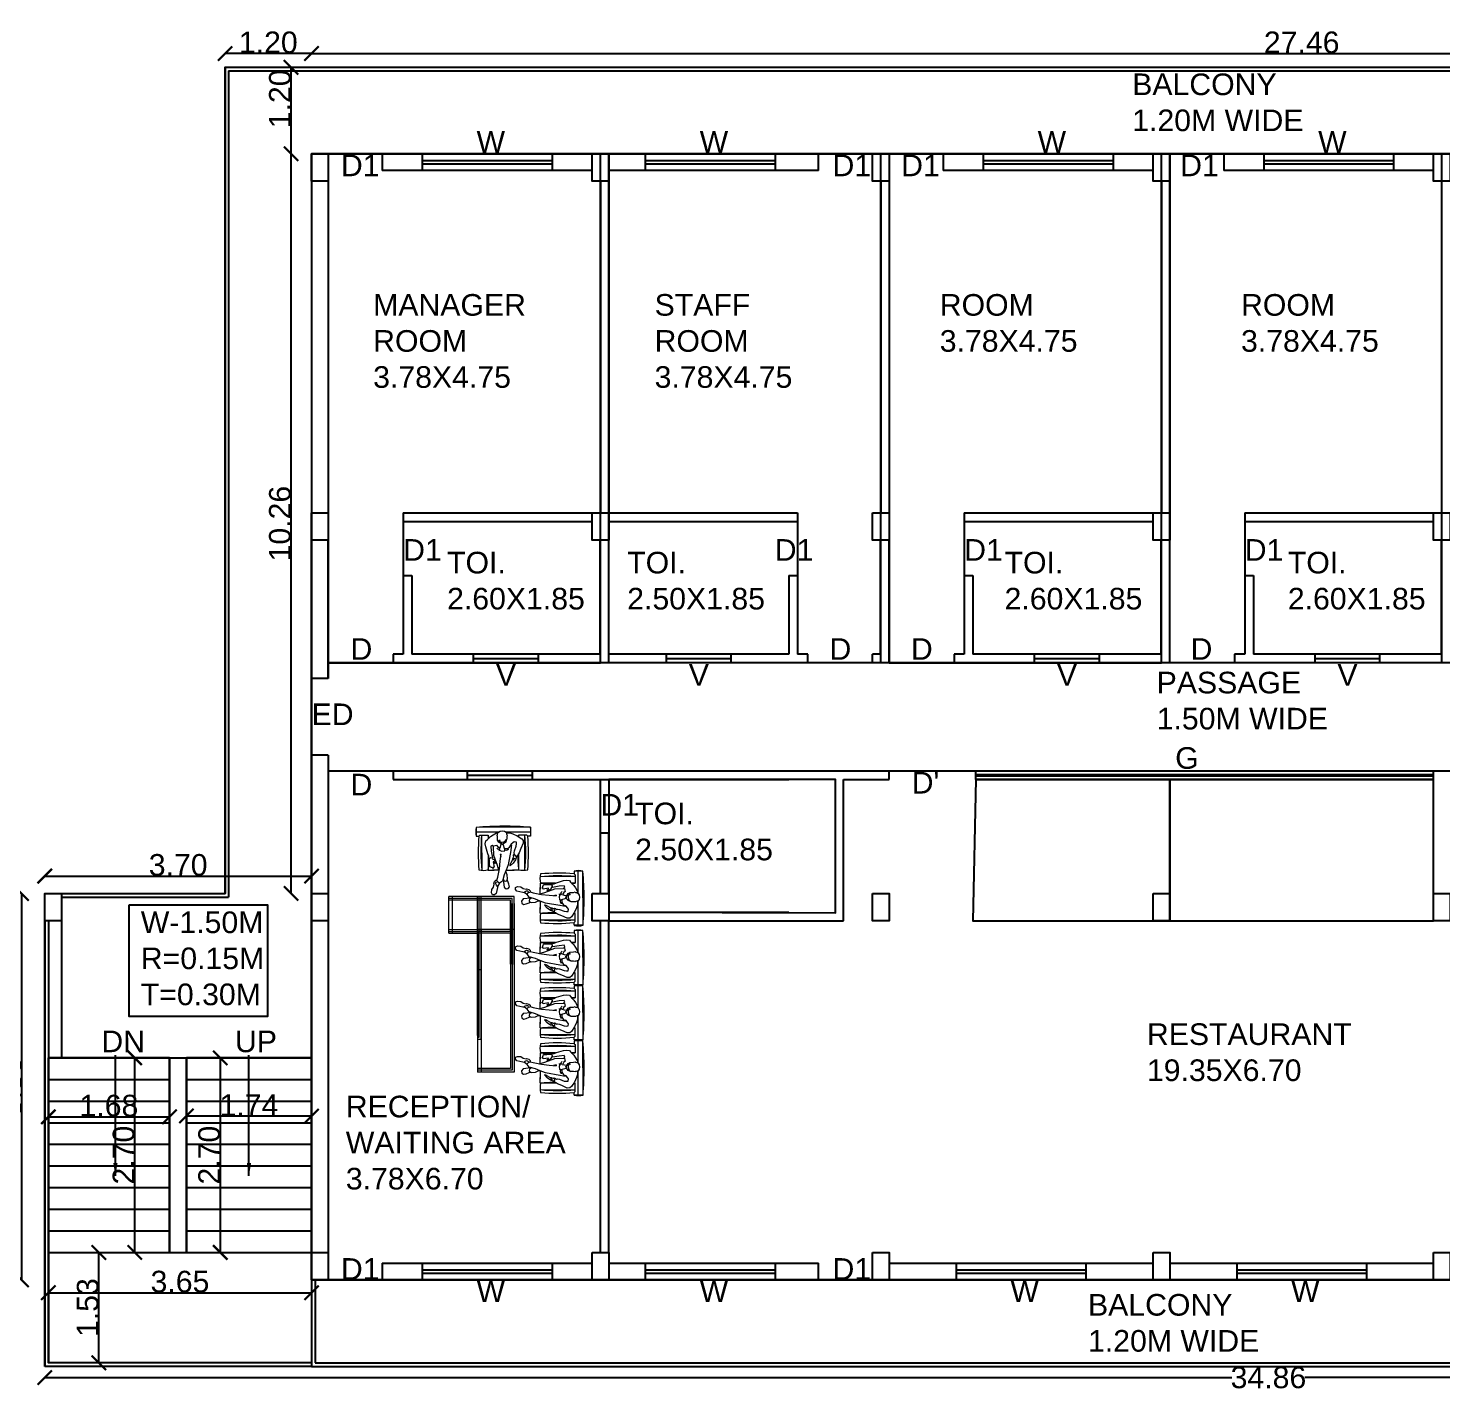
# Model space of a CAD drawing. Header units: metres. Extents: x 0 to 242, y 0 to 134.
# Drawn here: x 18.36 to 37.96, y 63.17 to 82.08 of the extents above; entities that cross this region are included whole.
import ezdxf

# ---------------------------------------------------------------- set-up
doc = ezdxf.new("R2010")
doc.units = ezdxf.units.M
doc.header["$MEASUREMENT"] = 0
doc.styles.get("Standard").update_dxf_attribs({"font": 'arial.ttf'})
doc.styles.add('STYLUSBT', font='arial.ttf')
doc.dimstyles.get("Standard").update_dxf_attribs({"dimtxt": 0.18, "dimasz": 0.18, "dimexe": 0.18, "dimexo": 0.0625, "dimgap": 0.09, "dimtad": 0, "dimtih": 1, "dimtoh": 1, "dimdec": 4, "dimzin": 0, "dimdsep": 46, "dimtxsty": 'Standard', "dimcen": 0.09, "dimadec": 0, "dimazin": 0, "dimtfac": 1, "dimtdec": 4, "dimtofl": 0, "dimtmove": 0, "dimatfit": 3, "dimfxl": 1, "dimtolj": 1, "dimtzin": 0, "dimarcsym": 0})
doc.dimstyles.new('STANDARD$0', dxfattribs={"dimtxt": 0.3, "dimasz": 0.2, "dimexe": 0.0625, "dimexo": 1, "dimgap": 0, "dimtad": 1, "dimtoh": 1, "dimzin": 0, "dimdsep": 46, "dimtxsty": 'STYLUSBT', "dimblk": 'ARCHTICK', "dimcen": 0.09375, "dimse1": 1, "dimse2": 1, "dimadec": 0, "dimazin": 0, "dimtfac": 1, "dimtofl": 0, "dimtmove": 2, "dimatfit": 3, "dimldrblk": 'ARCHTICK', "dimfxl": 1, "dimtolj": 1, "dimtzin": 0, "dimarcsym": 0})

# ---------------------------------------------------------------- blocks, each defined once
blk = doc.blocks.new('_ArchTick')
at = {"color": 0, "linetype": 'ByBlock', "const_width": 0.15}
blk.add_lwpolyline([(-0.5, -0.5), (0.5, 0.5)], dxfattribs=at)
blk = doc.blocks.new('*D70')
at = {"color": 0, "lineweight": -2, "transparency": 16777216}
blk.add_line((22.286, 81.731), (49.746, 81.731), dxfattribs=at)
at = {"layer": 'DEFPOINTS', "color": 0, "transparency": 16777216}
for p in [(49.746, 81.731), (22.286, 80.34), (49.746, 80.34)]:
    blk.add_point(p, dxfattribs=at)
at = {"color": 0, "lineweight": -2, "transparency": 16777216, "xscale": 0.2, "yscale": 0.2, "zscale": 0.2, "rotation": 180}
blk.add_blockref('_ArchTick', (22.286, 81.731), dxfattribs=at)
at = {"color": 0, "lineweight": -2, "transparency": 16777216, "xscale": 0.2, "yscale": 0.2, "zscale": 0.2}
blk.add_blockref('_ArchTick', (49.746, 81.731), dxfattribs=at)
at = {"color": 0, "transparency": 16777216, "insert": (36.016, 81.884), "char_height": 0.3, "attachment_point": 5, "style": 'STYLUSBT'}
blk.add_mtext('\\A1;27.46', dxfattribs=at)
blk = doc.blocks.new('*D71')
at = {"color": 0, "lineweight": -2, "transparency": 16777216}
blk.add_line((22.001, 70.08), (22.001, 80.34), dxfattribs=at)
at = {"layer": 'DEFPOINTS', "color": 0, "transparency": 16777216}
for p in [(22.001, 80.34), (22.286, 80.34), (22.286, 70.08)]:
    blk.add_point(p, dxfattribs=at)
at = {"color": 0, "lineweight": -2, "transparency": 16777216, "xscale": 0.2, "yscale": 0.2, "zscale": 0.2}
for p, rotation in [((22.001, 80.34), 90), ((22.001, 70.08), 270)]:
    blk.add_blockref('_ArchTick', p, dxfattribs=dict(at, rotation=rotation))
at = {"color": 0, "transparency": 16777216, "insert": (21.848, 75.21), "char_height": 0.3, "attachment_point": 5, "rotation": 90, "style": 'STYLUSBT'}
blk.add_mtext('\\A1;10.26', dxfattribs=at)
blk = doc.blocks.new('*D72')
at = {"color": 0, "lineweight": -2, "transparency": 16777216}
blk.add_line((18.586, 70.321), (22.286, 70.321), dxfattribs=at)
at = {"layer": 'DEFPOINTS', "color": 0, "transparency": 16777216}
for p in [(22.286, 70.321), (18.586, 70.08), (22.286, 70.08)]:
    blk.add_point(p, dxfattribs=at)
at = {"color": 0, "lineweight": -2, "transparency": 16777216, "xscale": 0.2, "yscale": 0.2, "zscale": 0.2, "rotation": 180}
blk.add_blockref('_ArchTick', (18.586, 70.321), dxfattribs=at)
at = {"color": 0, "lineweight": -2, "transparency": 16777216, "xscale": 0.2, "yscale": 0.2, "zscale": 0.2}
blk.add_blockref('_ArchTick', (22.286, 70.321), dxfattribs=at)
at = {"color": 0, "transparency": 16777216, "insert": (20.436, 70.474), "char_height": 0.3, "attachment_point": 5, "style": 'STYLUSBT'}
blk.add_mtext('\\A1;3.70', dxfattribs=at)
blk = doc.blocks.new('*D28')
at = {"color": 0, "lineweight": -2, "transparency": 16777216}
blk.add_line((18.264, 70.08), (18.264, 64.72), dxfattribs=at)
at = {"layer": 'DEFPOINTS', "color": 0, "transparency": 16777216}
for p in [(18.586, 70.08), (18.264, 64.72), (18.586, 64.72)]:
    blk.add_point(p, dxfattribs=at)
at = {"color": 0, "lineweight": -2, "transparency": 16777216, "xscale": 0.2, "yscale": 0.2, "zscale": 0.2}
for p, rotation in [((18.264, 70.08), 90), ((18.264, 64.72), 270)]:
    blk.add_blockref('_ArchTick', p, dxfattribs=dict(at, rotation=rotation))
at = {"color": 0, "transparency": 16777216, "insert": (18.111, 67.4), "char_height": 0.3, "attachment_point": 5, "rotation": 90, "style": 'STYLUSBT'}
blk.add_mtext('\\A1;5.36', dxfattribs=at)
blk = doc.blocks.new('*D76')
at = {"color": 0, "lineweight": -2, "transparency": 16777216}
for p, q in [((18.586, 63.365), (35.049, 63.365)), ((53.446, 63.365), (36.061, 63.365))]:
    blk.add_line(p, q, dxfattribs=at)
at = {"layer": 'DEFPOINTS', "color": 0, "transparency": 16777216}
for p in [(18.586, 64.72), (53.446, 64.72), (53.446, 63.365)]:
    blk.add_point(p, dxfattribs=at)
at = {"color": 0, "lineweight": -2, "transparency": 16777216, "xscale": 0.2, "yscale": 0.2, "zscale": 0.2, "rotation": 180}
blk.add_blockref('_ArchTick', (18.586, 63.365), dxfattribs=at)
at = {"color": 0, "lineweight": -2, "transparency": 16777216, "xscale": 0.2, "yscale": 0.2, "zscale": 0.2}
blk.add_blockref('_ArchTick', (53.446, 63.365), dxfattribs=at)
at = {"color": 0, "transparency": 16777216, "insert": (35.555, 63.365), "char_height": 0.3, "attachment_point": 5, "style": 'STYLUSBT'}
blk.add_mtext('\\A1;34.86', dxfattribs=at)
blk = doc.blocks.new('*D77')
at = {"color": 0, "lineweight": -2, "transparency": 16777216}
blk.add_line((22.001, 80.34), (22.001, 81.54), dxfattribs=at)
at = {"layer": 'DEFPOINTS', "color": 0, "transparency": 16777216}
for p in [(22.001, 81.54), (22.286, 81.54), (22.286, 80.34)]:
    blk.add_point(p, dxfattribs=at)
at = {"color": 0, "lineweight": -2, "transparency": 16777216, "xscale": 0.2, "yscale": 0.2, "zscale": 0.2}
for p, rotation in [((22.001, 81.54), 90), ((22.001, 80.34), 270)]:
    blk.add_blockref('_ArchTick', p, dxfattribs=dict(at, rotation=rotation))
at = {"color": 0, "transparency": 16777216, "insert": (21.848, 81.102), "char_height": 0.3, "attachment_point": 5, "rotation": 90, "style": 'STYLUSBT'}
blk.add_mtext('\\A1;1.20', dxfattribs=at)
blk = doc.blocks.new('*D78')
at = {"color": 0, "lineweight": -2, "transparency": 16777216}
blk.add_line((22.286, 81.731), (21.086, 81.731), dxfattribs=at)
at = {"layer": 'DEFPOINTS', "color": 0, "transparency": 16777216}
for p in [(21.086, 81.731), (21.086, 80.34), (22.286, 80.34)]:
    blk.add_point(p, dxfattribs=at)
at = {"color": 0, "lineweight": -2, "transparency": 16777216, "xscale": 0.2, "yscale": 0.2, "zscale": 0.2}
for p, rotation in [((21.086, 81.731), 180.0000000000108), ((22.286, 81.731), 1.08713e-11)]:
    blk.add_blockref('_ArchTick', p, dxfattribs=dict(at, rotation=rotation))
at = {"color": 0, "transparency": 16777216, "insert": (21.686, 81.884), "char_height": 0.3, "attachment_point": 5, "style": 'STYLUSBT'}
blk.add_mtext('\\A1;1.20', dxfattribs=at)
blk = doc.blocks.new('hd')
at = {"color": 34, "lineweight": 0}
for p, q in [((27691.88, 18478.24), (27672.76, 18477.6)), ((27672.82, 18474.02), (27672.92, 18470.88)), ((27673.11, 18474.12), (27672.91, 18474.11)), ((27681.32, 18474.37), (27673.11, 18474.12)), ((27691.99, 18474.7), (27689.93, 18474.64)), ((27690.55, 18474.51), (27691.99, 18474.7)), ((27691.99, 18474.7), (27690.64, 18474.43)), ((27690.64, 18474.43), (27690.65, 18473.93)), ((27696.06, 18481.33), (27691.2, 18481.17)), ((27691.2, 18481.17), (27691.24, 18479.7)), ((27691.24, 18479.7), (27691.85, 18479.18)), ((27691.85, 18479.18), (27691.99, 18474.7)), ((27693.78, 18469.14), (27693.41, 18481.24)), ((27696.98, 18451.78), (27696.06, 18481.33)), ((27673, 18468.24), (27672.89, 18471.78)), ((27673.12, 18464.38), (27673.26, 18459.87)), ((27673.33, 18457.63), (27673.24, 18460.77)), ((27694.33, 18451.7), (27693.91, 18464.98)), ((27673.63, 18457.55), (27673.42, 18457.54)), ((27673.49, 18454.05), (27692.61, 18454.6)), ((27682.31, 18457.82), (27673.63, 18457.55)), ((27691.79, 18458.19), (27692.5, 18458.14)), ((27692.5, 18458.14), (27691.82, 18458.23)), ((27692.5, 18458.14), (27691.82, 18458.11)), ((27692.07, 18453.1), (27692.64, 18453.66)), ((27692.12, 18451.63), (27692.07, 18453.1)), ((27696.98, 18451.78), (27692.12, 18451.63)), ((27692.64, 18453.66), (27692.5, 18458.14))]:
    blk.add_line(p, q, dxfattribs=at)
at = {"color": 8, "lineweight": 0}
for p, q in [((27673.75, 18467.9), (27678.06, 18467.62)), ((27678.06, 18467.62), (27681.84, 18467.35)), ((27681.83, 18467.81), (27680.44, 18467.45)), ((27681.83, 18467.81), (27681.84, 18467.35))]:
    blk.add_line(p, q, dxfattribs=at)
at = {"color": 0, "lineweight": 0}
for p, q in [((27688.18, 18468.33), (27687.98, 18467.45)), ((27679.13, 18460.78), (27678.96, 18460.57)), ((27678.96, 18460.57), (27679.21, 18460.34)), ((27679.21, 18460.34), (27679.71, 18460.04)), ((27679.71, 18460.04), (27679.9, 18459.6)), ((27687.98, 18466.02), (27688.27, 18465.48))]:
    blk.add_line(p, q, dxfattribs=at)
at = {"color": 8, "lineweight": 0}
for points in [[(27678.91, 18473.93), (27680.59, 18473.98), (27681.8, 18474.63), (27685.59, 18475.84), (27687.15, 18476.09), (27688.86, 18475.94), (27689.41, 18475.22), (27690.14, 18474.41), (27691.26, 18473.36), (27692.27, 18472.04), (27693.38, 18470.17), (27693.5, 18469.3)], [(27681.07, 18460.69), (27681.7, 18460.44), (27682.25, 18460.05), (27682.73, 18460.2), (27683.96, 18460.03), (27686.38, 18459.15), (27687.66, 18459.1), (27688.63, 18459.15), (27688.72, 18460.37), (27688.15, 18461.05), (27687.45, 18462.05), (27687.17, 18462.38), (27687.05, 18461.83), (27685.95, 18461.87), (27683.96, 18462.15), (27676.14, 18463.34), (27673.24, 18464.34), (27670.62, 18465.28), (27667.11, 18466.19), (27666.04, 18467.66), (27664.51, 18468.64), (27663.55, 18468.74), (27660.32, 18469.36), (27659.54, 18470.32), (27659.57, 18471.41), (27660.58, 18471.86), (27662.43, 18471.78), (27663.75, 18470.93), (27665.27, 18470.57), (27665.53, 18470.85), (27666.77, 18470.48), (27667.54, 18469.82), (27667.56, 18469.14), (27669.15, 18468.71), (27673.75, 18467.9)], [(27664.16, 18468.69), (27664.76, 18469.39), (27665.57, 18469.69), (27666.18, 18469.64), (27666.67, 18469.32)], [(27666.16, 18468.14), (27666.76, 18468.77), (27667.36, 18469)], [(27672.59, 18468.1), (27675.57, 18469.11), (27680.93, 18471.21), (27685.99, 18471.62), (27686.38, 18472.25), (27686.01, 18473.06), (27683.36, 18472.7), (27679.7, 18471.91), (27679.55, 18471.93)], [(27679.55, 18471.93), (27679.71, 18472.79), (27678.91, 18473.93)], [(27683.86, 18467.74), (27683.56, 18468.61)], [(27684.38, 18468.64), (27684.56, 18469.26), (27685.02, 18469.82)], [(27686.2, 18471.56), (27686.5, 18470.62), (27686.65, 18470.01), (27685.92, 18469.37), (27685.41, 18468.4)], [(27689.17, 18469.27), (27688.74, 18468.62), (27689.67, 18468.42), (27688.76, 18468.22), (27688.43, 18467.69), (27688.33, 18466.99), (27688.54, 18466.02), (27689.08, 18465.23), (27689.91, 18464.54)], [(27689.17, 18469.27), (27689.48, 18469.43), (27691.24, 18469.6), (27692.19, 18469.84), (27692.4, 18469.64), (27693.02, 18469.52), (27693.85, 18469.14), (27694.43, 18468.2), (27694.66, 18467.12), (27694.5, 18465.89), (27693.98, 18464.98), (27692.9, 18464.61), (27692.49, 18464.53), (27692.5, 18464.39), (27691.47, 18464.43), (27690.31, 18464.46), (27689.91, 18464.54)], [(27667.97, 18465.79), (27663.89, 18465.19), (27662.96, 18464.02), (27663.2, 18462.82), (27664.13, 18462.21), (27665.52, 18462.53), (27667.15, 18463.26), (27667.99, 18463.5)], [(27668.46, 18465.84), (27668.43, 18465.83), (27667.26, 18465.13), (27667.22, 18464.33), (27667.45, 18463.8), (27668.52, 18463.36), (27670.61, 18463.6), (27672.18, 18464.35), (27672.78, 18464.5)], [(27693.65, 18464.87), (27693.64, 18464.76), (27693.6, 18462.9), (27693.05, 18461.23), (27692.19, 18458.79), (27690.5, 18456.28), (27689.63, 18455.5), (27688.2, 18455.39), (27685.3, 18456.66), (27682.88, 18457.47), (27681.7, 18458.19), (27680.66, 18458.7), (27680.58, 18459.04)], [(27680.6, 18458.93), (27681.26, 18459.2), (27681.51, 18459.75), (27681.18, 18460.65)], [(27684.28, 18465.09), (27684.03, 18464.33), (27684.68, 18463.12)], [(27684.96, 18465.32), (27685, 18463.95), (27685.85, 18462.89), (27686.62, 18462.23), (27686.89, 18462.31)]]:
    blk.add_lwpolyline(points, dxfattribs=at)
at = {"color": 0, "lineweight": 0}
for points in [[(27679.55, 18471.93), (27679.08, 18472.02), (27678.77, 18470.99), (27677.23, 18470.19), (27676.82, 18470.18), (27676.74, 18470.38), (27677.47, 18471.15), (27677.46, 18471.43), (27674.61, 18470.86), (27674.6, 18471.27), (27673.91, 18471.45), (27674.04, 18471.66), (27674.37, 18472.01), (27674.43, 18472.42), (27674.62, 18472.63), (27674.74, 18473.25), (27676.51, 18473.44), (27678.69, 18473.58), (27678.91, 18473.93)], [(27689.91, 18464.54), (27689.14, 18464.7), (27688.38, 18465.01), (27687.88, 18465.61), (27687.71, 18466.36), (27687.12, 18466.69), (27687.16, 18467.02), (27687.75, 18467.32), (27687.88, 18468.07), (27688.33, 18468.83), (27689.48, 18469.43)], [(27680.6, 18458.93), (27679.07, 18459.33), (27677.12, 18460.57), (27675.63, 18462.16), (27675.83, 18462.37), (27676.46, 18461.91), (27676.38, 18462.25), (27677.08, 18461.8), (27678.47, 18461.09), (27679.22, 18460.84), (27679.64, 18460.78), (27680.33, 18460.53), (27680.81, 18460.27), (27681.07, 18460.69)]]:
    blk.add_lwpolyline(points, dxfattribs=at)
at = {"color": 42, "lineweight": 0}
blk.add_lwpolyline([(27687.68, 18467.65), (27686.38, 18467.75), (27685.15, 18468.05), (27684.93, 18468.38), (27684.25, 18468.43), (27683.4, 18467.11), (27683.73, 18465.35), (27684.41, 18465.3), (27687.39, 18466.28)], dxfattribs=at)
at = {"color": 34, "lineweight": 0}
for centre, radius, start, end in [((27683.54, 18476.95), 10.81, 168.36423, 195.20358), ((27685.81, 18374.32), 104.1, 86.66051, 97.20598), ((27672.91, 18474.02), 0.0885, 91.78391, 181.78391), ((27685.12, 18382.58), 97.31, 86.39083, 97.17698), ((27679.26, 18573.52), 99.6, 266.46246, 269.79844), ((27679.47, 18578.02), 104.1, 275.77905, 276.10418), ((27690.55, 18474.42), 0.0885, 1.78391, 96.10418), ((27693.94, 18471.36), 10.19, 77.96145, 105.60636), ((27511.77, 18460.8), 185.43, 1.78391, 6.35513), ((27511.77, 18460.8), 185.43, 357.21268, 1.78391), ((27673.42, 18457.63), 0.0885, 181.78391, 271.78391), ((27684.21, 18455.37), 10.81, 168.36423, 195.20358), ((27680.09, 18557.94), 104.1, 266.36184, 276.9073), ((27686.44, 18354.24), 104.1, 92.65718, 97.069), ((27679.91, 18549.65), 97.31, 266.39083, 277.17698), ((27694.24, 18461.59), 10.19, 257.96145, 285.60636)]:
    blk.add_arc(centre, radius, start, end, dxfattribs=at)
blk = doc.blocks.new('*D120')
at = {"color": 0, "lineweight": -2, "transparency": 16777216}
blk.add_line((20.551, 66.993), (22.286, 66.993), dxfattribs=at)
at = {"layer": 'DEFPOINTS', "color": 0, "transparency": 16777216}
for p in [(20.551, 66.9), (22.286, 66.993), (22.286, 66.9)]:
    blk.add_point(p, dxfattribs=at)
at = {"color": 0, "lineweight": -2, "transparency": 16777216, "xscale": 0.2, "yscale": 0.2, "zscale": 0.2, "rotation": 180}
blk.add_blockref('_ArchTick', (20.551, 66.993), dxfattribs=at)
at = {"color": 0, "lineweight": -2, "transparency": 16777216, "xscale": 0.2, "yscale": 0.2, "zscale": 0.2}
blk.add_blockref('_ArchTick', (22.286, 66.993), dxfattribs=at)
at = {"color": 0, "transparency": 16777216, "insert": (21.418, 67.144), "char_height": 0.3, "attachment_point": 5, "style": 'STYLUSBT'}
blk.add_mtext('\\A1;1.74', dxfattribs=at)
blk = doc.blocks.new('*D121')
at = {"color": 0, "lineweight": -2, "transparency": 16777216}
blk.add_line((21.02, 67.8), (21.02, 65.1), dxfattribs=at)
at = {"layer": 'DEFPOINTS', "color": 0, "transparency": 16777216}
for p in [(20.551, 67.8), (20.551, 65.1), (21.02, 65.1)]:
    blk.add_point(p, dxfattribs=at)
at = {"color": 0, "lineweight": -2, "transparency": 16777216, "xscale": 0.2, "yscale": 0.2, "zscale": 0.2}
for p, rotation in [((21.02, 67.8), 90), ((21.02, 65.1), 270)]:
    blk.add_blockref('_ArchTick', p, dxfattribs=dict(at, rotation=rotation))
at = {"color": 0, "transparency": 16777216, "insert": (20.867, 66.45), "char_height": 0.3, "attachment_point": 5, "rotation": 90, "style": 'STYLUSBT'}
blk.add_mtext('\\A1;2.70', dxfattribs=at)
blk = doc.blocks.new('*D122')
at = {"color": 0, "lineweight": -2, "transparency": 16777216}
blk.add_line((18.636, 66.982), (20.316, 66.982), dxfattribs=at)
at = {"layer": 'DEFPOINTS', "color": 0, "transparency": 16777216}
for p in [(18.636, 67.2), (20.316, 67.2), (20.316, 66.982)]:
    blk.add_point(p, dxfattribs=at)
at = {"color": 0, "lineweight": -2, "transparency": 16777216, "xscale": 0.2, "yscale": 0.2, "zscale": 0.2, "rotation": 180}
blk.add_blockref('_ArchTick', (18.636, 66.982), dxfattribs=at)
at = {"color": 0, "lineweight": -2, "transparency": 16777216, "xscale": 0.2, "yscale": 0.2, "zscale": 0.2}
blk.add_blockref('_ArchTick', (20.316, 66.982), dxfattribs=at)
at = {"color": 0, "transparency": 16777216, "insert": (19.476, 67.135), "char_height": 0.3, "attachment_point": 5, "style": 'STYLUSBT'}
blk.add_mtext('\\A1;1.68', dxfattribs=at)
blk = doc.blocks.new('*D123')
at = {"color": 0, "lineweight": -2, "transparency": 16777216}
blk.add_line((19.833, 65.1), (19.833, 67.8), dxfattribs=at)
at = {"layer": 'DEFPOINTS', "color": 0, "transparency": 16777216}
for p in [(19.833, 67.8), (20.316, 67.8), (20.316, 65.1)]:
    blk.add_point(p, dxfattribs=at)
at = {"color": 0, "lineweight": -2, "transparency": 16777216, "xscale": 0.2, "yscale": 0.2, "zscale": 0.2}
for p, rotation in [((19.833, 67.8), 90), ((19.833, 65.1), 270)]:
    blk.add_blockref('_ArchTick', p, dxfattribs=dict(at, rotation=rotation))
at = {"color": 0, "transparency": 16777216, "insert": (19.68, 66.45), "char_height": 0.3, "attachment_point": 5, "rotation": 90, "style": 'STYLUSBT'}
blk.add_mtext('\\A1;2.70', dxfattribs=at)
blk = doc.blocks.new('*D124')
at = {"color": 0, "lineweight": -2, "transparency": 16777216}
blk.add_line((19.336, 63.57), (19.336, 65.1), dxfattribs=at)
at = {"layer": 'DEFPOINTS', "color": 0, "transparency": 16777216}
for p in [(18.636, 65.1), (19.336, 65.1), (18.636, 63.57)]:
    blk.add_point(p, dxfattribs=at)
at = {"color": 0, "lineweight": -2, "transparency": 16777216, "xscale": 0.2, "yscale": 0.2, "zscale": 0.2}
for p, rotation in [((19.336, 65.1), 90), ((19.336, 63.57), 270)]:
    blk.add_blockref('_ArchTick', p, dxfattribs=dict(at, rotation=rotation))
at = {"color": 0, "transparency": 16777216, "insert": (19.183, 64.335), "char_height": 0.3, "attachment_point": 5, "rotation": 90, "style": 'STYLUSBT'}
blk.add_mtext('\\A1;1.53', dxfattribs=at)
blk = doc.blocks.new('*D125')
at = {"color": 0, "lineweight": -2, "transparency": 16777216}
blk.add_line((18.636, 64.541), (22.286, 64.541), dxfattribs=at)
at = {"layer": 'DEFPOINTS', "color": 0, "transparency": 16777216}
for p in [(18.636, 65.1), (22.286, 65.1), (22.286, 64.541)]:
    blk.add_point(p, dxfattribs=at)
at = {"color": 0, "lineweight": -2, "transparency": 16777216, "xscale": 0.2, "yscale": 0.2, "zscale": 0.2, "rotation": 180}
blk.add_blockref('_ArchTick', (18.636, 64.541), dxfattribs=at)
at = {"color": 0, "lineweight": -2, "transparency": 16777216, "xscale": 0.2, "yscale": 0.2, "zscale": 0.2}
blk.add_blockref('_ArchTick', (22.286, 64.541), dxfattribs=at)
at = {"color": 0, "transparency": 16777216, "insert": (20.461, 64.694), "char_height": 0.3, "attachment_point": 5, "style": 'STYLUSBT'}
blk.add_mtext('\\A1;3.65', dxfattribs=at)

msp = doc.modelspace()

# ---------------------------------------------------------------- linework, layer by layer
at = {"color": 7}
for p, q in [((21.086, 81.54), (50.946, 81.54)), ((21.086, 81.54), (21.086, 70.08)), ((21.136, 81.49), (50.896, 81.49)), ((21.136, 81.49), (21.136, 70.03)), ((22.516, 80.34), (26.176, 80.34)), ((23.821, 80.34), (23.821, 80.11)), ((23.821, 80.248), (25.621, 80.248)), ((23.821, 80.201), (25.621, 80.201)), ((25.621, 80.34), (25.621, 80.11)), ((26.406, 80.34), (30.066, 80.34)), ((26.914, 80.34), (26.914, 80.11)), ((26.914, 80.248), (28.714, 80.248)), ((26.914, 80.201), (28.714, 80.201)), ((28.714, 80.34), (28.714, 80.11)), ((30.296, 80.34), (33.956, 80.34)), ((31.601, 80.34), (31.601, 80.11)), ((31.601, 80.248), (33.401, 80.248)), ((31.601, 80.201), (33.401, 80.201)), ((33.401, 80.34), (33.401, 80.11)), ((34.186, 80.34), (37.846, 80.34)), ((35.491, 80.34), (35.491, 80.11)), ((35.491, 80.248), (37.291, 80.248)), ((35.491, 80.201), (37.291, 80.201)), ((37.291, 80.34), (37.291, 80.11)), ((22.286, 79.96), (22.286, 75.36)), ((26.291, 79.96), (26.291, 75.36)), ((26.406, 79.96), (26.406, 75.36)), ((30.181, 79.96), (30.181, 75.36)), ((30.296, 79.96), (30.296, 75.36)), ((34.071, 79.96), (34.071, 75.36)), ((34.186, 79.96), (34.186, 75.36)), ((23.556, 75.36), (26.176, 75.36)), ((23.556, 75.36), (26.176, 75.36)), ((23.556, 75.36), (23.556, 73.4)), ((26.406, 75.36), (29.026, 75.36)), ((26.406, 75.36), (29.026, 75.36)), ((29.026, 75.36), (29.026, 73.4)), ((31.336, 75.36), (33.956, 75.36)), ((31.336, 75.36), (33.956, 75.36)), ((31.336, 75.36), (31.336, 73.4)), ((35.226, 75.36), (37.846, 75.36)), ((35.226, 75.36), (37.846, 75.36)), ((35.226, 75.36), (35.226, 73.4)), ((23.556, 75.24), (26.176, 75.24)), ((26.406, 75.24), (29.026, 75.24)), ((31.336, 75.24), (33.956, 75.24)), ((35.226, 75.24), (37.846, 75.24)), ((22.286, 70.08), (22.286, 74.98)), ((22.516, 73.06), (22.516, 74.98)), ((26.286, 73.4), (26.286, 74.98)), ((26.406, 73.4), (26.406, 74.98)), ((30.176, 73.4), (30.176, 74.98)), ((30.296, 73.28), (30.296, 74.98)), ((34.066, 73.4), (34.066, 74.98)), ((34.186, 73.28), (34.186, 74.98)), ((37.956, 73.4), (37.956, 74.98)), ((23.556, 74.49), (23.676, 74.49)), ((23.676, 74.49), (23.676, 73.4)), ((28.906, 74.49), (28.906, 73.4)), ((28.906, 74.49), (29.026, 74.49)), ((31.336, 74.49), (31.456, 74.49)), ((31.456, 74.49), (31.456, 73.4)), ((35.226, 74.49), (35.346, 74.49)), ((35.346, 74.49), (35.346, 73.4)), ((23.416, 73.4), (23.416, 73.28)), ((23.556, 73.4), (23.416, 73.4)), ((26.286, 73.4), (23.676, 73.4)), ((24.531, 73.28), (24.531, 73.4)), ((24.531, 73.34), (25.431, 73.34)), ((25.431, 73.28), (25.431, 73.4)), ((28.906, 73.4), (26.406, 73.4)), ((27.206, 73.28), (27.206, 73.4)), ((27.206, 73.34), (28.106, 73.34)), ((28.106, 73.28), (28.106, 73.4)), ((29.166, 73.4), (29.026, 73.4)), ((29.166, 73.28), (29.166, 73.4)), ((30.176, 73.4), (30.066, 73.4)), ((30.066, 73.28), (30.066, 73.4)), ((31.336, 73.4), (31.196, 73.4)), ((31.196, 73.4), (31.196, 73.28)), ((34.066, 73.4), (31.456, 73.4)), ((32.311, 73.28), (32.311, 73.4)), ((32.311, 73.34), (33.211, 73.34)), ((33.211, 73.28), (33.211, 73.4)), ((35.226, 73.4), (35.086, 73.4)), ((35.086, 73.4), (35.086, 73.28)), ((37.956, 73.4), (35.346, 73.4)), ((36.201, 73.28), (36.201, 73.4)), ((36.201, 73.34), (37.101, 73.34)), ((37.101, 73.28), (37.101, 73.4)), ((49.516, 73.28), (22.516, 73.28)), ((22.516, 73.06), (22.286, 73.06)), ((22.516, 72), (22.286, 72)), ((22.516, 71.78), (49.516, 71.78)), ((24.449, 71.66), (24.449, 71.78)), ((25.349, 71.66), (25.349, 71.78)), ((30.296, 71.66), (30.296, 71.78)), ((31.496, 71.66), (31.496, 71.78)), ((37.846, 71.66), (37.846, 71.78)), ((23.416, 71.66), (28.906, 71.66)), ((24.449, 71.72), (25.349, 71.72)), ((26.291, 70.08), (26.291, 71.66)), ((26.406, 71.664), (26.406, 71.664)), ((29.661, 69.7), (29.661, 71.66)), ((29.661, 71.66), (30.296, 71.66)), ((31.496, 71.73), (37.846, 71.73)), ((31.496, 71.71), (37.846, 71.71)), ((31.496, 71.66), (37.846, 71.66)), ((37.846, 70.08), (37.846, 71.66)), ((26.405, 70.914), (26.291, 70.914)), ((26.406, 70.08), (26.406, 70.914)), ((18.816, 70.08), (21.086, 70.08)), ((18.816, 70.03), (21.136, 70.03)), ((22.516, 70.08), (22.516, 64.95)), ((26.406, 69.82), (28.906, 69.82)), ((18.586, 69.7), (18.586, 63.52)), ((18.636, 69.7), (18.636, 63.57)), ((18.816, 69.7), (18.816, 67.8)), ((22.286, 65.1), (22.286, 69.7)), ((26.291, 65.1), (26.291, 69.7)), ((26.406, 65.1), (26.406, 69.7)), ((26.406, 69.7), (29.661, 69.7)), ((18.636, 67.8), (20.316, 67.8)), ((20.316, 67.8), (20.316, 65.1)), ((20.551, 65.1), (20.551, 67.8)), ((20.551, 67.8), (22.286, 67.8)), ((18.636, 65.1), (22.286, 65.1)), ((23.266, 64.95), (26.176, 64.95)), ((23.821, 64.95), (23.821, 64.72)), ((25.621, 64.95), (25.621, 64.72)), ((26.914, 64.95), (26.914, 64.72)), ((28.714, 64.95), (28.714, 64.72)), ((31.224, 64.95), (31.224, 64.72)), ((33.024, 64.95), (33.024, 64.72)), ((35.115, 64.95), (35.115, 64.72)), ((36.915, 64.95), (36.915, 64.72)), ((18.586, 64.72), (18.586, 63.52)), ((22.286, 64.72), (22.286, 63.57)), ((22.336, 64.72), (22.336, 63.57)), ((22.516, 64.72), (26.176, 64.72)), ((23.821, 64.858), (25.621, 64.858)), ((23.821, 64.811), (25.621, 64.811)), ((26.406, 64.72), (30.066, 64.72)), ((26.914, 64.858), (28.714, 64.858)), ((26.914, 64.811), (28.714, 64.811)), ((30.296, 64.72), (33.956, 64.72)), ((31.224, 64.858), (33.024, 64.858)), ((31.224, 64.811), (33.024, 64.811)), ((34.186, 64.72), (37.846, 64.72)), ((35.115, 64.858), (36.915, 64.858)), ((35.115, 64.811), (36.915, 64.811)), ((22.286, 63.52), (18.586, 63.52)), ((22.286, 63.57), (18.636, 63.57)), ((22.286, 63.52), (49.746, 63.52)), ((22.336, 63.57), (49.696, 63.57))]:
    msp.add_line(p, q, dxfattribs=at)
at = {"color": 3}
for p, q in [((18.636, 67.5), (20.316, 67.5)), ((20.551, 67.5), (22.286, 67.5)), ((18.636, 67.2), (20.316, 67.2)), ((20.551, 67.2), (22.286, 67.2)), ((18.636, 66.9), (20.316, 66.9)), ((20.551, 66.9), (22.286, 66.9)), ((18.636, 66.6), (20.316, 66.6)), ((20.551, 66.6), (22.286, 66.6)), ((18.636, 66.3), (20.316, 66.3)), ((20.551, 66.3), (22.286, 66.3)), ((18.636, 66), (20.316, 66)), ((20.551, 66), (22.286, 66)), ((18.636, 65.7), (20.316, 65.7)), ((20.551, 65.7), (22.286, 65.7)), ((18.636, 65.4), (20.316, 65.4)), ((20.551, 65.4), (22.286, 65.4))]:
    msp.add_line(p, q, dxfattribs=at)
at = {"color": 64}
msp.add_lwpolyline([(18.586, 63.52), (18.586, 70.08), (21.086, 70.08), (21.086, 81.54), (50.946, 81.54), (50.946, 70.08), (53.446, 70.08), (53.446, 63.52), (49.746, 63.52), (49.746, 64.72), (22.286, 64.72), (22.286, 63.52), (18.586, 63.52)], dxfattribs=at)
at = {"color": 7}
for points in [[(22.286, 80.34), (22.516, 80.34), (22.516, 79.96), (22.286, 79.96)], [(22.286, 64.72), (49.746, 64.72), (49.746, 80.34), (22.286, 80.34)], [(26.176, 80.34), (26.406, 80.34), (26.406, 79.96), (26.176, 79.96)], [(30.066, 80.34), (30.296, 80.34), (30.296, 79.96), (30.066, 79.96)], [(33.956, 80.34), (34.186, 80.34), (34.186, 79.96), (33.956, 79.96)], [(37.846, 80.34), (38.076, 80.34), (38.076, 79.96), (37.846, 79.96)], [(22.286, 75.36), (22.516, 75.36), (22.516, 74.98), (22.286, 74.98)], [(26.176, 75.36), (26.406, 75.36), (26.406, 74.98), (26.176, 74.98)], [(30.066, 75.36), (30.296, 75.36), (30.296, 74.98), (30.066, 74.98)], [(33.956, 75.36), (34.186, 75.36), (34.186, 74.98), (33.956, 74.98)], [(37.846, 75.36), (38.076, 75.36), (38.076, 74.98), (37.846, 74.98)], [(18.586, 70.08), (18.816, 70.08), (18.816, 69.7), (18.586, 69.7)], [(22.286, 70.08), (22.516, 70.08), (22.516, 69.7), (22.286, 69.7)], [(26.176, 70.08), (26.406, 70.08), (26.406, 69.7), (26.176, 69.7)], [(30.066, 70.08), (30.296, 70.08), (30.296, 69.7), (30.066, 69.7)], [(33.956, 70.08), (34.186, 70.08), (34.186, 69.7), (33.956, 69.7)], [(37.846, 70.08), (38.076, 70.08), (38.076, 69.7), (37.846, 69.7)], [(19.756, 69.924), (21.674, 69.924), (21.674, 68.375), (19.756, 68.375)], [(22.286, 65.1), (22.516, 65.1), (22.516, 64.72), (22.286, 64.72)], [(26.176, 65.1), (26.406, 65.1), (26.406, 64.72), (26.176, 64.72)], [(30.066, 65.1), (30.296, 65.1), (30.296, 64.72), (30.066, 64.72)], [(33.956, 65.1), (34.186, 65.1), (34.186, 64.72), (33.956, 64.72)], [(37.846, 65.1), (38.076, 65.1), (38.076, 64.72), (37.846, 64.72)]]:
    msp.add_lwpolyline(points, close=True, dxfattribs=at)
for points in [[(22.516, 80.34), (22.516, 73.06)], [(23.266, 80.34), (23.266, 80.11)], [(29.316, 80.11), (29.316, 80.34)], [(31.046, 80.34), (31.046, 80.11)], [(34.936, 80.34), (34.936, 80.11)], [(22.516, 80.11), (22.516, 74.98)], [(26.176, 80.11), (23.266, 80.11)], [(29.316, 80.11), (26.406, 80.11)], [(33.956, 80.11), (31.046, 80.11)], [(37.846, 80.11), (34.936, 80.11)], [(22.516, 72), (22.516, 70.08)], [(23.416, 71.78), (23.416, 71.66)], [(23.266, 64.95), (23.266, 64.72)], [(26.406, 64.95), (29.316, 64.95)], [(29.316, 64.72), (29.316, 64.95)], [(30.296, 64.95), (30.296, 64.72)], [(30.296, 64.95), (33.956, 64.95)], [(34.186, 64.95), (34.186, 64.72)], [(34.186, 64.95), (37.846, 64.95)]]:
    msp.add_lwpolyline(points, dxfattribs=at)
at = {"color": 2}
for points in [[(22.516, 73.28), (26.291, 73.28), (26.291, 80.34), (22.516, 80.34)], [(26.406, 80.34), (30.176, 80.34), (30.176, 73.28), (26.406, 73.28)], [(30.296, 73.28), (34.071, 73.28), (34.071, 80.34), (30.296, 80.34)], [(34.186, 80.34), (37.956, 80.34), (37.956, 73.28), (34.186, 73.28)]]:
    msp.add_lwpolyline(points, close=True, dxfattribs=at)
for points in [[(26.406, 69.82), (29.552, 69.811), (29.552, 71.66), (26.406, 71.66)], [(34.186, 71.66), (31.496, 71.66), (31.458, 69.7), (34.186, 69.7)], [(37.846, 71.66), (34.186, 71.66), (34.186, 69.7), (37.846, 69.7)], [(22.286, 63.57), (18.636, 63.57), (18.636, 65.1), (22.286, 65.1)]]:
    msp.add_lwpolyline(points, close=True)
at = {"color": 7, "lineweight": 0, "ltscale": 100}
for points in [[(25.095, 69.553), (25.095, 70.036), (24.19, 70.036)], [(24.19, 69.528), (24.19, 70.036)], [(25.069, 69.554), (25.069, 70.011), (24.19, 70.011)], [(25.044, 69.554), (25.044, 69.986), (24.19, 69.986)], [(24.241, 69.528), (24.241, 70.036)], [(24.587, 68.111), (24.587, 70.036)], [(24.587, 68.06), (24.638, 68.06), (24.638, 70.036)], [(24.612, 68.086), (24.612, 70.036)], [(25.044, 69.94), (25.044, 68.086)], [(25.069, 69.94), (25.069, 68.086)], [(25.095, 69.94), (25.095, 68.086)], [(24.19, 69.579), (24.638, 69.579), (24.638, 67.7)], [(24.19, 69.554), (24.612, 69.554)], [(24.19, 69.528), (24.587, 69.528), (24.587, 67.7)], [(25.095, 69.096), (25.095, 69.579), (24.587, 69.579)], [(25.069, 69.097), (25.069, 69.554), (24.587, 69.554)], [(25.044, 69.097), (25.044, 69.528), (24.587, 69.528)], [(24.587, 69.025), (24.638, 69.025), (24.638, 67.603)], [(24.587, 69), (24.612, 69)], [(24.587, 68.975), (24.587, 67.603)], [(25.069, 68.086), (25.069, 67.628), (24.587, 67.628)], [(25.095, 68.086), (25.095, 67.603), (24.587, 67.603)], [(24.587, 68.086), (24.612, 68.086)], [(25.044, 68.086), (25.044, 67.654), (24.587, 67.654)]]:
    msp.add_lwpolyline(points, dxfattribs=at)
at = {"color": 1}
for points in [[(22.286, 63.57), (18.636, 63.57), (18.636, 67.8), (22.286, 67.8)], [(18.636, 65.1), (20.316, 65.1), (20.316, 67.8), (18.636, 67.8)], [(20.551, 65.1), (22.286, 65.1), (22.286, 67.8), (20.551, 67.8)]]:
    msp.add_lwpolyline(points, close=True, dxfattribs=at)

# ---------------------------------------------------------------- block references
at = {"color": 7}
for p, xscale, yscale, zscale, rotation in [((472.997, -646.051), 0.0253999999994179, 0.0253999999994179, 0.0253999999994179, 88.30626330022072), ((-690.998, -378.039), 0.0254000000011823, 0.0254000000011823, 0.0254000000011823, 358.3062633044434), ((-690.998, -378.863), 0.0254000000011823, 0.0254000000011823, 0.0254000000011823, 358.3062633044434), ((-690.998, -379.629), 0.0254000000011823, 0.0254000000011823, 0.0254000000011823, 358.3062633044434), ((-690.998, -380.394), 0.0254000000011823, 0.0254000000011823, 0.0254000000011823, 358.3062633044434)]:
    msp.add_blockref('hd', p, dxfattribs=dict(at, xscale=xscale, yscale=yscale, zscale=zscale, rotation=rotation))

# ---------------------------------------------------------------- texts
at = {"color": 7, "char_height": 0.3, "attachment_point": 1}
for s, width, heights, insert in [('BALCONY\\P1.20M WIDE', 3.07423, [0.918], (33.666, 81.454)), ('W', 0.3, [0.347], (24.574, 80.657)), ('W', 0.3, [0.347], (27.668, 80.657)), ('W', 0.3, [0.347], (32.354, 80.657)), ('W', 0.3, [0.347], (36.244, 80.657)), ('D1', 0.3, [0.347], (22.693, 80.329)), ('D1', 0.3, [0.347], (29.51, 80.329)), ('D1', 0.3, [0.347], (30.462, 80.329)), ('D1', 0.3, [0.347], (34.331, 80.329)), ('MANAGER ROOM\\P3.78X4.75', 1.96273, [1.397], (23.14, 78.394)), ('STAFF ROOM\\P3.78X4.75', 1.96273, [1.454], (27.043, 78.394)), ('ROOM\\P3.78X4.75', 1.96273, [0.918], (30.997, 78.394)), ('ROOM\\P3.78X4.75', 1.96273, [0.918], (35.175, 78.394)), ('D1', 0.3, [0.347], (23.556, 74.995)), ('D1', 0.3, [0.347], (28.709, 74.995)), ('D1', 0.3, [0.347], (31.336, 74.995)), ('D1', 0.3, [0.347], (35.226, 74.995)), ('TOI.\\P2.60X1.85', 1.96273, [0.918], (24.165, 74.819)), ('TOI.\\P2.50X1.85', 1.96273, [0.918], (26.663, 74.819)), ('TOI.\\P2.60X1.85', 1.96273, [0.918], (31.896, 74.819)), ('TOI.\\P2.60X1.85', 1.96273, [0.918], (35.824, 74.819)), ('D', 0.3, [0.347], (22.826, 73.621)), ('D', 0.3, [0.347], (29.468, 73.621)), ('D', 0.3, [0.347], (30.597, 73.621)), ('D', 0.3, [0.347], (34.475, 73.621)), ('V', 0.3, [0.347], (24.842, 73.262)), ('V', 0.3, [0.347], (27.517, 73.262)), ('V', 0.3, [0.347], (32.622, 73.262)), ('PASSAGE\\P1.50M WIDE', 3.39506, [0.918], (34.005, 73.155)), ('V', 0.3, [0.347], (36.512, 73.262)), ('ED', 0.3, [0.347], (22.286, 72.715)), ('G', 0.3, [0.347], (34.262, 72.109)), ('D', 0.3, [0.347], (22.826, 71.74)), ("D'", 0.3, [0.347], (30.608, 71.766)), ('D1', 0.3, [0.347], (26.291, 71.461)), ('TOI.\\P2.50X1.85', 1.96273, [0.918], (26.773, 71.34)), ('W-1.50M\\PR=0.15M\\PT=0.30M', 2.67161, [1.31], (19.918, 69.83)), ('RESTAURANT\\P19.35X6.70', 1.96273, [0.918], (33.87, 68.278)), ('DN', 1.00778, [0.51], (19.371, 68.178)), ('UP', 1.00778, [0.51], (21.224, 68.178)), ('RECEPTION/\\PWAITING AREA\\P3.78X6.70', 3.10179, [2.096], (22.761, 67.274)), ('D1', 0.3, [0.347], (22.693, 65.021)), ('D1', 0.3, [0.347], (29.51, 65.021)), ('W', 0.3, [0.347], (24.574, 64.714)), ('W', 0.3, [0.347], (27.668, 64.714)), ('W', 0.3, [0.347], (31.977, 64.714)), ('W', 0.3, [0.347], (35.869, 64.714)), ('BALCONY\\P1.20M WIDE', 3.07423, [0.918], (33.053, 64.524))]:
    msp.add_mtext_dynamic_manual_height_columns(s, width=width, gutter_width=12.5, heights=heights, dxfattribs=dict(at, insert=insert))

# ---------------------------------------------------------------- dimensions: what is measured, and where the dimension line sits
at = {"color": 7}
for p1, p2, distance, picture, middle in [((22.286, 80.34), (21.086, 80.34), -1.392, '*D78', (21.686, 81.884)), ((22.286, 80.34), (49.746, 80.34), 1.392, '*D70', (36.016, 81.884)), ((22.286, 70.08), (22.286, 80.34), 0.285, '*D71', (21.848, 75.21)), ((18.586, 70.08), (22.286, 70.08), 0.241, '*D72', (20.436, 70.474)), ((18.586, 70.08), (18.586, 64.72), -0.322, '*D28', (18.111, 67.4))]:
    dim = msp.add_aligned_dim(p1=p1, p2=p2, distance=distance, dimstyle='STANDARD$0', dxfattribs=at)
    dim.commit()
    dim.dimension.update_dxf_attribs({"geometry": picture, "text_midpoint": middle})
for base, p1, p2, angle, picture, middle in [((22.001, 81.54), (22.286, 80.34), (22.286, 81.54), 90, '*D77', (21.848, 81.102)), ((53.446, 63.365), (18.586, 64.72), (53.446, 64.72), 360, '*D76', (35.555, 63.365))]:
    dim = msp.add_linear_dim(base=base, p1=p1, p2=p2, angle=angle, dimstyle='STANDARD$0', dxfattribs=at)
    dim.commit()
    dim.dimension.update_dxf_attribs({"geometry": picture, "text_midpoint": middle, "dimtype": 161})
at = {"color": 1}
for base, p1, p2, picture, middle in [((19.833, 67.8), (20.316, 65.1), (20.316, 67.8), '*D123', (19.68, 66.45)), ((21.02, 65.1), (20.551, 67.8), (20.551, 65.1), '*D121', (20.867, 66.45)), ((19.336, 65.1), (18.636, 63.57), (18.636, 65.1), '*D124', (19.183, 64.335))]:
    dim = msp.add_linear_dim(base=base, p1=p1, p2=p2, angle=90, dimstyle='STANDARD$0', dxfattribs=at)
    dim.commit()
    dim.dimension.update_dxf_attribs({"geometry": picture, "text_midpoint": middle})
at = {"color": 2}
for base, p1, p2, picture, middle in [((20.316, 66.982), (18.636, 67.2), (20.316, 67.2), '*D122', (19.476, 67.135)), ((22.285611076, 66.993011603), (20.550611076, 66.899552671), (22.285611076, 66.899552671), '*D120', (21.418111076, 67.143625519)), ((22.286, 64.541), (18.636, 65.1), (22.286, 65.1), '*D125', (20.461, 64.694))]:
    dim = msp.add_linear_dim(base=base, p1=p1, p2=p2, dimstyle='STANDARD$0', dxfattribs=at)
    dim.commit()
    dim.dimension.update_dxf_attribs({"geometry": picture, "text_midpoint": middle})

# ---------------------------------------------------------------- leaders
at = {"color": 7}
for points in [[(19.566, 66.161), (19.566, 67.837)], [(21.418, 66.161), (21.418, 67.837)]]:
    msp.add_leader(points, dimstyle='Standard', override={"dimgap": 0.09, "dimtad": 0}, dxfattribs=at)

doc.saveas('drawing.dxf')
